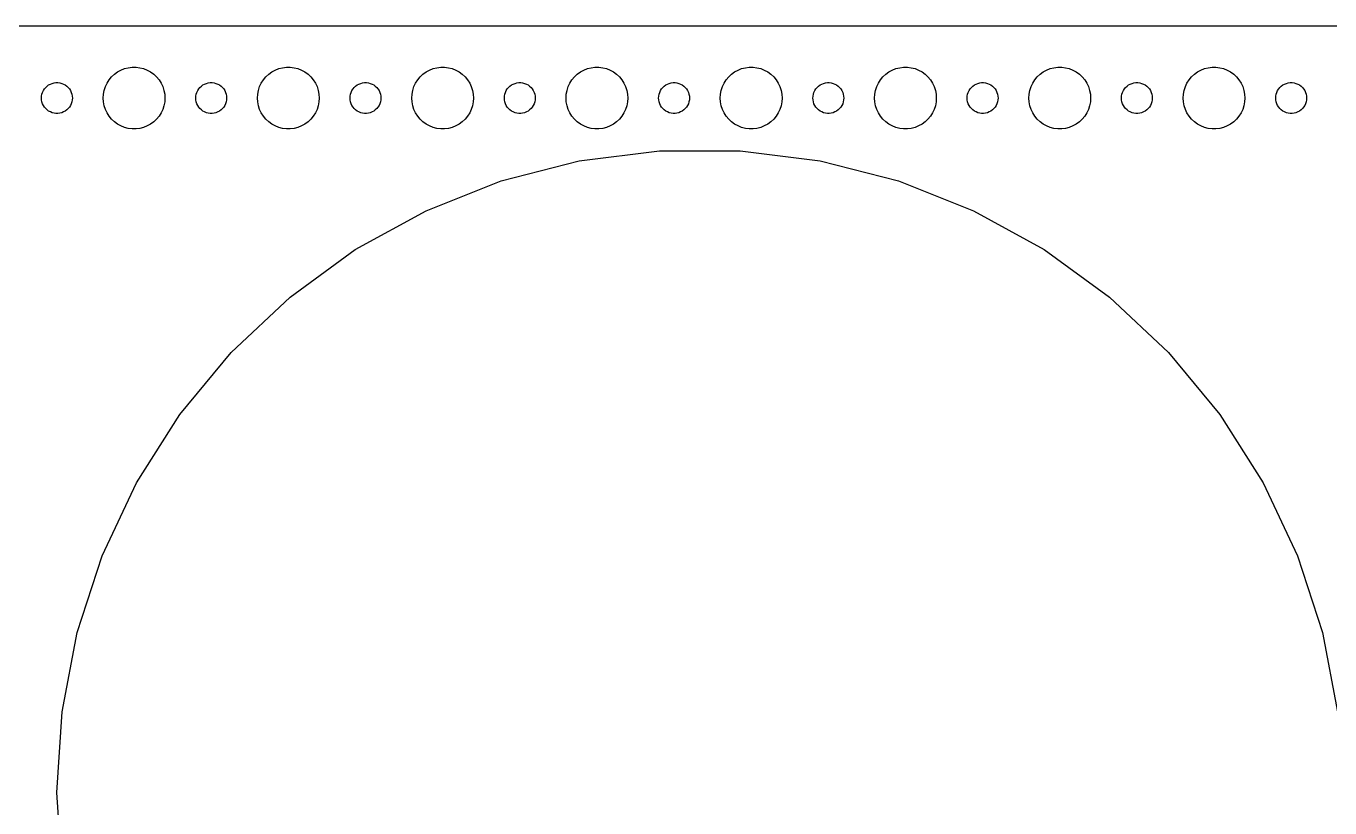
# Model space of a CAD drawing. Header units: metres. Extents: x -262 to 262, y -74 to 74.
# Drawn here: x -130.5 to -3.7, y -1.5 to 74.5 of the extents above; entities that cross this region are included whole.
import ezdxf

# ---------------------------------------------------------------- set-up
doc = ezdxf.new("R2010")
doc.units = ezdxf.units.M

msp = doc.modelspace()

# ---------------------------------------------------------------- linework, layer by layer
for p, q in [((257.314, 74.4901), (-257.314, 74.4901)), ((-122.187, 69.5536), (-121.912, 69.8115)), ((-121.912, 69.8115), (-121.607, 70.033)), ((-121.607, 70.033), (-121.277, 70.2145)), ((-121.277, 70.2145), (-120.927, 70.3532)), ((-120.927, 70.3532), (-120.562, 70.4469)), ((-120.562, 70.4469), (-120.188, 70.4941)), ((-120.188, 70.4941), (-119.812, 70.4941)), ((-119.812, 70.4941), (-119.438, 70.4469)), ((-119.438, 70.4469), (-119.073, 70.3532)), ((-119.073, 70.3532), (-118.723, 70.2145)), ((-118.723, 70.2145), (-118.393, 70.033)), ((-118.393, 70.033), (-118.088, 69.8115)), ((-118.088, 69.8115), (-117.813, 69.5536)), ((-107.187, 69.5536), (-106.912, 69.8115)), ((-106.912, 69.8115), (-106.607, 70.033)), ((-106.607, 70.033), (-106.277, 70.2145)), ((-106.277, 70.2145), (-105.927, 70.3532)), ((-105.927, 70.3532), (-105.562, 70.4469)), ((-105.562, 70.4469), (-105.188, 70.4941)), ((-105.188, 70.4941), (-104.812, 70.4941)), ((-104.812, 70.4941), (-104.438, 70.4469)), ((-104.438, 70.4469), (-104.073, 70.3532)), ((-104.073, 70.3532), (-103.723, 70.2145)), ((-103.723, 70.2145), (-103.393, 70.033)), ((-103.393, 70.033), (-103.088, 69.8115)), ((-103.088, 69.8115), (-102.813, 69.5536)), ((-92.1869, 69.5536), (-91.9123, 69.8115)), ((-91.9123, 69.8115), (-91.6075, 70.033)), ((-91.6075, 70.033), (-91.2773, 70.2145)), ((-91.2773, 70.2145), (-90.927, 70.3532)), ((-90.927, 70.3532), (-90.5621, 70.4469)), ((-90.5621, 70.4469), (-90.1884, 70.4941)), ((-90.1884, 70.4941), (-89.8116, 70.4941)), ((-89.8116, 70.4941), (-89.4379, 70.4469)), ((-89.4379, 70.4469), (-89.073, 70.3532)), ((-89.073, 70.3532), (-88.7227, 70.2145)), ((-88.7227, 70.2145), (-88.3925, 70.033)), ((-88.3925, 70.033), (-88.0877, 69.8115)), ((-88.0877, 69.8115), (-87.8131, 69.5536)), ((-77.1869, 69.5536), (-76.9123, 69.8115)), ((-76.9123, 69.8115), (-76.6075, 70.033)), ((-76.6075, 70.033), (-76.2773, 70.2145)), ((-76.2773, 70.2145), (-75.927, 70.3532)), ((-75.927, 70.3532), (-75.5621, 70.4469)), ((-75.5621, 70.4469), (-75.1884, 70.4941)), ((-75.1884, 70.4941), (-74.8116, 70.4941)), ((-74.8116, 70.4941), (-74.4379, 70.4469)), ((-74.4379, 70.4469), (-74.073, 70.3532)), ((-74.073, 70.3532), (-73.7227, 70.2145)), ((-73.7227, 70.2145), (-73.3925, 70.033)), ((-73.3925, 70.033), (-73.0877, 69.8115)), ((-73.0877, 69.8115), (-72.8131, 69.5536)), ((-62.1869, 69.5536), (-61.9123, 69.8115)), ((-61.9123, 69.8115), (-61.6075, 70.033)), ((-61.6075, 70.033), (-61.2773, 70.2145)), ((-61.2773, 70.2145), (-60.927, 70.3532)), ((-60.927, 70.3532), (-60.5621, 70.4469)), ((-60.5621, 70.4469), (-60.1884, 70.4941)), ((-60.1884, 70.4941), (-59.8116, 70.4941)), ((-59.8116, 70.4941), (-59.4379, 70.4469)), ((-59.4379, 70.4469), (-59.0729, 70.3532)), ((-59.0729, 70.3532), (-58.7227, 70.2145)), ((-58.7227, 70.2145), (-58.3925, 70.033)), ((-58.3925, 70.033), (-58.0877, 69.8115)), ((-58.0877, 69.8115), (-57.8131, 69.5536)), ((-47.1869, 69.5536), (-46.9123, 69.8115)), ((-46.9123, 69.8115), (-46.6075, 70.033)), ((-46.6075, 70.033), (-46.2773, 70.2145)), ((-46.2773, 70.2145), (-45.927, 70.3532)), ((-45.927, 70.3532), (-45.5621, 70.4469)), ((-45.5621, 70.4469), (-45.1884, 70.4941)), ((-45.1884, 70.4941), (-44.8116, 70.4941)), ((-44.8116, 70.4941), (-44.4379, 70.4469)), ((-44.4379, 70.4469), (-44.0729, 70.3532)), ((-44.0729, 70.3532), (-43.7227, 70.2145)), ((-43.7227, 70.2145), (-43.3925, 70.033)), ((-43.3925, 70.033), (-43.0877, 69.8115)), ((-43.0877, 69.8115), (-42.8131, 69.5536)), ((-32.1869, 69.5536), (-31.9123, 69.8115)), ((-31.9123, 69.8115), (-31.6075, 70.033)), ((-31.6075, 70.033), (-31.2773, 70.2145)), ((-31.2773, 70.2145), (-30.927, 70.3532)), ((-30.927, 70.3532), (-30.5621, 70.4469)), ((-30.5621, 70.4469), (-30.1884, 70.4941)), ((-30.1884, 70.4941), (-29.8116, 70.4941)), ((-29.8116, 70.4941), (-29.4379, 70.4469)), ((-29.4379, 70.4469), (-29.0729, 70.3532)), ((-29.0729, 70.3532), (-28.7227, 70.2145)), ((-28.7227, 70.2145), (-28.3925, 70.033)), ((-28.3925, 70.033), (-28.0877, 69.8115)), ((-28.0877, 69.8115), (-27.8131, 69.5536)), ((-17.1869, 69.5536), (-16.9123, 69.8115)), ((-16.9123, 69.8115), (-16.6075, 70.033)), ((-16.6075, 70.033), (-16.2773, 70.2145)), ((-16.2773, 70.2145), (-15.927, 70.3532)), ((-15.927, 70.3532), (-15.5621, 70.4469)), ((-15.5621, 70.4469), (-15.1884, 70.4941)), ((-15.1884, 70.4941), (-14.8116, 70.4941)), ((-14.8116, 70.4941), (-14.4379, 70.4469)), ((-14.4379, 70.4469), (-14.0729, 70.3532)), ((-14.0729, 70.3532), (-13.7227, 70.2145)), ((-13.7227, 70.2145), (-13.3925, 70.033)), ((-13.3925, 70.033), (-13.0877, 69.8115)), ((-13.0877, 69.8115), (-12.8131, 69.5536)), ((-128.714, 68.3817), (-128.593, 68.5268)), ((-128.593, 68.5268), (-128.456, 68.6558)), ((-128.456, 68.6558), (-128.304, 68.7665)), ((-128.304, 68.7665), (-128.139, 68.8572)), ((-128.139, 68.8572), (-127.964, 68.9266)), ((-127.964, 68.9266), (-127.781, 68.9734)), ((-127.781, 68.9734), (-127.594, 68.997)), ((-127.594, 68.997), (-127.406, 68.997)), ((-127.406, 68.997), (-127.219, 68.9734)), ((-127.219, 68.9734), (-127.036, 68.9266)), ((-127.036, 68.9266), (-126.861, 68.8572)), ((-126.861, 68.8572), (-126.696, 68.7665)), ((-126.696, 68.7665), (-126.544, 68.6558)), ((-126.544, 68.6558), (-126.407, 68.5268)), ((-126.407, 68.5268), (-126.286, 68.3817)), ((-122.906, 68.2461), (-122.789, 68.6044)), ((-122.789, 68.6044), (-122.629, 68.9453)), ((-122.629, 68.9453), (-122.427, 69.2634)), ((-122.427, 69.2634), (-122.187, 69.5536)), ((-117.813, 69.5536), (-117.573, 69.2634)), ((-117.573, 69.2634), (-117.371, 68.9453)), ((-117.371, 68.9453), (-117.211, 68.6044)), ((-117.211, 68.6044), (-117.094, 68.2461)), ((-113.714, 68.3817), (-113.593, 68.5268)), ((-113.593, 68.5268), (-113.456, 68.6558)), ((-113.456, 68.6558), (-113.304, 68.7665)), ((-113.304, 68.7665), (-113.139, 68.8572)), ((-113.139, 68.8572), (-112.964, 68.9266)), ((-112.964, 68.9266), (-112.781, 68.9734)), ((-112.781, 68.9734), (-112.594, 68.997)), ((-112.594, 68.997), (-112.406, 68.997)), ((-112.406, 68.997), (-112.219, 68.9734)), ((-112.219, 68.9734), (-112.036, 68.9266)), ((-112.036, 68.9266), (-111.861, 68.8572)), ((-111.861, 68.8572), (-111.696, 68.7665)), ((-111.696, 68.7665), (-111.544, 68.6558)), ((-111.544, 68.6558), (-111.407, 68.5268)), ((-111.407, 68.5268), (-111.286, 68.3817)), ((-107.906, 68.2461), (-107.789, 68.6044)), ((-107.789, 68.6044), (-107.629, 68.9453)), ((-107.629, 68.9453), (-107.427, 69.2634)), ((-107.427, 69.2634), (-107.187, 69.5536)), ((-102.813, 69.5536), (-102.573, 69.2634)), ((-102.573, 69.2634), (-102.371, 68.9453)), ((-102.371, 68.9453), (-102.211, 68.6044)), ((-102.211, 68.6044), (-102.094, 68.2461)), ((-98.7135, 68.3817), (-98.5934, 68.5268)), ((-98.5934, 68.5268), (-98.4561, 68.6558)), ((-98.4561, 68.6558), (-98.3037, 68.7665)), ((-98.3037, 68.7665), (-98.1387, 68.8572)), ((-98.1387, 68.8572), (-97.9635, 68.9266)), ((-97.9635, 68.9266), (-97.7811, 68.9734)), ((-97.7811, 68.9734), (-97.5942, 68.997)), ((-97.5942, 68.997), (-97.4058, 68.997)), ((-97.4058, 68.997), (-97.2189, 68.9734)), ((-97.2189, 68.9734), (-97.0365, 68.9266)), ((-97.0365, 68.9266), (-96.8613, 68.8572)), ((-96.8613, 68.8572), (-96.6963, 68.7665)), ((-96.6963, 68.7665), (-96.5439, 68.6558)), ((-96.5439, 68.6558), (-96.4065, 68.5268)), ((-96.4065, 68.5268), (-96.2865, 68.3817)), ((-92.9057, 68.2461), (-92.7893, 68.6044)), ((-92.7893, 68.6044), (-92.6289, 68.9453)), ((-92.6289, 68.9453), (-92.427, 69.2634)), ((-92.427, 69.2634), (-92.1869, 69.5536)), ((-87.8131, 69.5536), (-87.573, 69.2634)), ((-87.573, 69.2634), (-87.3711, 68.9453)), ((-87.3711, 68.9453), (-87.2107, 68.6044)), ((-87.2107, 68.6044), (-87.0943, 68.2461)), ((-83.7135, 68.3817), (-83.5934, 68.5268)), ((-83.5934, 68.5268), (-83.4561, 68.6558)), ((-83.4561, 68.6558), (-83.3037, 68.7665)), ((-83.3037, 68.7665), (-83.1387, 68.8572)), ((-83.1387, 68.8572), (-82.9635, 68.9266)), ((-82.9635, 68.9266), (-82.7811, 68.9734)), ((-82.7811, 68.9734), (-82.5942, 68.997)), ((-82.5942, 68.997), (-82.4058, 68.997)), ((-82.4058, 68.997), (-82.2189, 68.9734)), ((-82.2189, 68.9734), (-82.0365, 68.9266)), ((-82.0365, 68.9266), (-81.8613, 68.8572)), ((-81.8613, 68.8572), (-81.6963, 68.7665)), ((-81.6963, 68.7665), (-81.5439, 68.6558)), ((-81.5439, 68.6558), (-81.4065, 68.5268)), ((-81.4065, 68.5268), (-81.2865, 68.3817)), ((-77.9057, 68.2461), (-77.7893, 68.6044)), ((-77.7893, 68.6044), (-77.6289, 68.9453)), ((-77.6289, 68.9453), (-77.427, 69.2634)), ((-77.427, 69.2634), (-77.1869, 69.5536)), ((-72.8131, 69.5536), (-72.573, 69.2634)), ((-72.573, 69.2634), (-72.3711, 68.9453)), ((-72.3711, 68.9453), (-72.2107, 68.6044)), ((-72.2107, 68.6044), (-72.0943, 68.2461)), ((-68.7135, 68.3817), (-68.5934, 68.5268)), ((-68.5934, 68.5268), (-68.4561, 68.6558)), ((-68.4561, 68.6558), (-68.3037, 68.7665)), ((-68.3037, 68.7665), (-68.1387, 68.8572)), ((-68.1387, 68.8572), (-67.9635, 68.9266)), ((-67.9635, 68.9266), (-67.7811, 68.9734)), ((-67.7811, 68.9734), (-67.5942, 68.997)), ((-67.5942, 68.997), (-67.4058, 68.997)), ((-67.4058, 68.997), (-67.2189, 68.9734)), ((-67.2189, 68.9734), (-67.0365, 68.9266)), ((-67.0365, 68.9266), (-66.8613, 68.8572)), ((-66.8613, 68.8572), (-66.6963, 68.7665)), ((-66.6963, 68.7665), (-66.5439, 68.6558)), ((-66.5439, 68.6558), (-66.4065, 68.5268)), ((-66.4065, 68.5268), (-66.2865, 68.3817)), ((-62.9057, 68.2461), (-62.7893, 68.6044)), ((-62.7893, 68.6044), (-62.6289, 68.9453)), ((-62.6289, 68.9453), (-62.427, 69.2634)), ((-62.427, 69.2634), (-62.1869, 69.5536)), ((-57.8131, 69.5536), (-57.5729, 69.2634)), ((-57.5729, 69.2634), (-57.3711, 68.9453)), ((-57.3711, 68.9453), (-57.2107, 68.6044)), ((-57.2107, 68.6044), (-57.0942, 68.2461)), ((-53.7135, 68.3817), (-53.5934, 68.5268)), ((-53.5934, 68.5268), (-53.4561, 68.6558)), ((-53.4561, 68.6558), (-53.3037, 68.7665)), ((-53.3037, 68.7665), (-53.1387, 68.8572)), ((-53.1387, 68.8572), (-52.9635, 68.9266)), ((-52.9635, 68.9266), (-52.7811, 68.9734)), ((-52.7811, 68.9734), (-52.5942, 68.997)), ((-52.5942, 68.997), (-52.4058, 68.997)), ((-52.4058, 68.997), (-52.2189, 68.9734)), ((-52.2189, 68.9734), (-52.0365, 68.9266)), ((-52.0365, 68.9266), (-51.8613, 68.8572)), ((-51.8613, 68.8572), (-51.6963, 68.7665)), ((-51.6963, 68.7665), (-51.5439, 68.6558)), ((-51.5439, 68.6558), (-51.4065, 68.5268)), ((-51.4065, 68.5268), (-51.2865, 68.3817)), ((-47.9057, 68.2461), (-47.7893, 68.6044)), ((-47.7893, 68.6044), (-47.6289, 68.9453)), ((-47.6289, 68.9453), (-47.427, 69.2634)), ((-47.427, 69.2634), (-47.1869, 69.5536)), ((-42.8131, 69.5536), (-42.5729, 69.2634)), ((-42.5729, 69.2634), (-42.3711, 68.9453)), ((-42.3711, 68.9453), (-42.2107, 68.6044)), ((-42.2107, 68.6044), (-42.0942, 68.2461)), ((-38.7135, 68.3817), (-38.5934, 68.5268)), ((-38.5934, 68.5268), (-38.4561, 68.6558)), ((-38.4561, 68.6558), (-38.3037, 68.7665)), ((-38.3037, 68.7665), (-38.1387, 68.8572)), ((-38.1387, 68.8572), (-37.9635, 68.9266)), ((-37.9635, 68.9266), (-37.7811, 68.9734)), ((-37.7811, 68.9734), (-37.5942, 68.997)), ((-37.5942, 68.997), (-37.4058, 68.997)), ((-37.4058, 68.997), (-37.2189, 68.9734)), ((-37.2189, 68.9734), (-37.0365, 68.9266)), ((-37.0365, 68.9266), (-36.8613, 68.8572)), ((-36.8613, 68.8572), (-36.6963, 68.7665)), ((-36.6963, 68.7665), (-36.5439, 68.6558)), ((-36.5439, 68.6558), (-36.4065, 68.5268)), ((-36.4065, 68.5268), (-36.2865, 68.3817)), ((-32.9057, 68.2461), (-32.7893, 68.6044)), ((-32.7893, 68.6044), (-32.6289, 68.9453)), ((-32.6289, 68.9453), (-32.427, 69.2634)), ((-32.427, 69.2634), (-32.1869, 69.5536)), ((-27.8131, 69.5536), (-27.5729, 69.2634)), ((-27.5729, 69.2634), (-27.3711, 68.9453)), ((-27.3711, 68.9453), (-27.2107, 68.6044)), ((-27.2107, 68.6044), (-27.0942, 68.2461)), ((-23.7135, 68.3817), (-23.5934, 68.5268)), ((-23.5934, 68.5268), (-23.4561, 68.6558)), ((-23.4561, 68.6558), (-23.3037, 68.7665)), ((-23.3037, 68.7665), (-23.1387, 68.8572)), ((-23.1387, 68.8572), (-22.9635, 68.9266)), ((-22.9635, 68.9266), (-22.7811, 68.9734)), ((-22.7811, 68.9734), (-22.5942, 68.997)), ((-22.5942, 68.997), (-22.4058, 68.997)), ((-22.4058, 68.997), (-22.2189, 68.9734)), ((-22.2189, 68.9734), (-22.0365, 68.9266)), ((-22.0365, 68.9266), (-21.8613, 68.8572)), ((-21.8613, 68.8572), (-21.6963, 68.7665)), ((-21.6963, 68.7665), (-21.5439, 68.6558)), ((-21.5439, 68.6558), (-21.4065, 68.5268)), ((-21.4065, 68.5268), (-21.2865, 68.3817)), ((-17.9057, 68.2461), (-17.7893, 68.6044)), ((-17.7893, 68.6044), (-17.6289, 68.9453)), ((-17.6289, 68.9453), (-17.427, 69.2634)), ((-17.427, 69.2634), (-17.1869, 69.5536)), ((-12.8131, 69.5536), (-12.5729, 69.2634)), ((-12.5729, 69.2634), (-12.3711, 68.9453)), ((-12.3711, 68.9453), (-12.2107, 68.6044)), ((-12.2107, 68.6044), (-12.0942, 68.2461)), ((-8.71352, 68.3817), (-8.59344, 68.5268)), ((-8.59344, 68.5268), (-8.45613, 68.6558)), ((-8.45613, 68.6558), (-8.30373, 68.7665)), ((-8.30373, 68.7665), (-8.13866, 68.8572)), ((-8.13866, 68.8572), (-7.96352, 68.9266)), ((-7.96352, 68.9266), (-7.78107, 68.9734)), ((-7.78107, 68.9734), (-7.59418, 68.997)), ((-7.59418, 68.997), (-7.40581, 68.997)), ((-7.40581, 68.997), (-7.21892, 68.9734)), ((-7.21892, 68.9734), (-7.03647, 68.9266)), ((-7.03647, 68.9266), (-6.86133, 68.8572)), ((-6.86133, 68.8572), (-6.69626, 68.7665)), ((-6.69626, 68.7665), (-6.54385, 68.6558)), ((-6.54385, 68.6558), (-6.40654, 68.5268)), ((-6.40654, 68.5268), (-6.28647, 68.3817)), ((-129, 67.5), (-128.988, 67.688)), ((-128.988, 67.312), (-129, 67.5)), ((-128.988, 67.688), (-128.953, 67.873)), ((-128.953, 67.127), (-128.988, 67.312)), ((-128.953, 67.873), (-128.895, 68.0522)), ((-128.895, 68.0522), (-128.814, 68.2226)), ((-128.814, 68.2226), (-128.714, 68.3817)), ((-126.286, 68.3817), (-126.186, 68.2226)), ((-126.186, 68.2226), (-126.105, 68.0522)), ((-126.105, 68.0522), (-126.047, 67.873)), ((-126.047, 67.873), (-126.012, 67.688)), ((-126.012, 67.312), (-126.047, 67.127)), ((-126.012, 67.688), (-126, 67.5)), ((-126, 67.5), (-126.012, 67.312)), ((-123, 67.5), (-122.976, 67.876)), ((-122.976, 67.124), (-123, 67.5)), ((-122.976, 67.876), (-122.906, 68.2461)), ((-117.094, 68.2461), (-117.024, 67.876)), ((-117.024, 67.876), (-117, 67.5)), ((-117, 67.5), (-117.024, 67.124)), ((-114, 67.5), (-113.988, 67.688)), ((-113.988, 67.312), (-114, 67.5)), ((-113.988, 67.688), (-113.953, 67.873)), ((-113.953, 67.127), (-113.988, 67.312)), ((-113.953, 67.873), (-113.895, 68.0522)), ((-113.895, 68.0522), (-113.814, 68.2226)), ((-113.814, 68.2226), (-113.714, 68.3817)), ((-111.286, 68.3817), (-111.186, 68.2226)), ((-111.186, 68.2226), (-111.105, 68.0522)), ((-111.105, 68.0522), (-111.047, 67.873)), ((-111.047, 67.873), (-111.012, 67.688)), ((-111.012, 67.312), (-111.047, 67.127)), ((-111.012, 67.688), (-111, 67.5)), ((-111, 67.5), (-111.012, 67.312)), ((-108, 67.5), (-107.976, 67.876)), ((-107.976, 67.124), (-108, 67.5)), ((-107.976, 67.876), (-107.906, 68.2461)), ((-102.094, 68.2461), (-102.024, 67.876)), ((-102.024, 67.876), (-102, 67.5)), ((-102, 67.5), (-102.024, 67.124)), ((-99, 67.5), (-98.9882, 67.688)), ((-98.9882, 67.312), (-99, 67.5)), ((-98.9882, 67.688), (-98.9529, 67.873)), ((-98.9529, 67.127), (-98.9882, 67.312)), ((-98.9529, 67.873), (-98.8947, 68.0522)), ((-98.8947, 68.0522), (-98.8145, 68.2226)), ((-98.8145, 68.2226), (-98.7135, 68.3817)), ((-96.2865, 68.3817), (-96.1855, 68.2226)), ((-96.1855, 68.2226), (-96.1053, 68.0522)), ((-96.1053, 68.0522), (-96.0471, 67.873)), ((-96.0471, 67.873), (-96.0118, 67.688)), ((-96.0118, 67.312), (-96.0471, 67.127)), ((-96.0118, 67.688), (-96, 67.5)), ((-96, 67.5), (-96.0118, 67.312)), ((-93, 67.5), (-92.9763, 67.876)), ((-92.9763, 67.124), (-93, 67.5)), ((-92.9763, 67.876), (-92.9057, 68.2461)), ((-87.0943, 68.2461), (-87.0237, 67.876)), ((-87.0237, 67.876), (-87, 67.5)), ((-87, 67.5), (-87.0237, 67.124)), ((-84, 67.5), (-83.9882, 67.688)), ((-83.9882, 67.312), (-84, 67.5)), ((-83.9882, 67.688), (-83.9529, 67.873)), ((-83.9529, 67.127), (-83.9882, 67.312)), ((-83.9529, 67.873), (-83.8947, 68.0522)), ((-83.8947, 68.0522), (-83.8145, 68.2226)), ((-83.8145, 68.2226), (-83.7135, 68.3817)), ((-81.2865, 68.3817), (-81.1855, 68.2226)), ((-81.1855, 68.2226), (-81.1053, 68.0522)), ((-81.1053, 68.0522), (-81.0471, 67.873)), ((-81.0471, 67.873), (-81.0118, 67.688)), ((-81.0118, 67.312), (-81.0471, 67.127)), ((-81.0118, 67.688), (-81, 67.5)), ((-81, 67.5), (-81.0118, 67.312)), ((-78, 67.5), (-77.9763, 67.876)), ((-77.9763, 67.124), (-78, 67.5)), ((-77.9763, 67.876), (-77.9057, 68.2461)), ((-72.0943, 68.2461), (-72.0237, 67.876)), ((-72.0237, 67.876), (-72, 67.5)), ((-72, 67.5), (-72.0237, 67.124)), ((-69, 67.5), (-68.9882, 67.688)), ((-68.9882, 67.312), (-69, 67.5)), ((-68.9882, 67.688), (-68.9529, 67.873)), ((-68.9529, 67.127), (-68.9882, 67.312)), ((-68.9529, 67.873), (-68.8947, 68.0522)), ((-68.8947, 68.0522), (-68.8145, 68.2226)), ((-68.8145, 68.2226), (-68.7135, 68.3817)), ((-66.2865, 68.3817), (-66.1855, 68.2226)), ((-66.1855, 68.2226), (-66.1053, 68.0522)), ((-66.1053, 68.0522), (-66.0471, 67.873)), ((-66.0471, 67.873), (-66.0118, 67.688)), ((-66.0118, 67.312), (-66.0471, 67.127)), ((-66.0118, 67.688), (-66, 67.5)), ((-66, 67.5), (-66.0118, 67.312)), ((-63, 67.5), (-62.9763, 67.876)), ((-62.9763, 67.124), (-63, 67.5)), ((-62.9763, 67.876), (-62.9057, 68.2461)), ((-57.0942, 68.2461), (-57.0237, 67.876)), ((-57.0237, 67.876), (-57, 67.5)), ((-57, 67.5), (-57.0237, 67.124)), ((-54, 67.5), (-53.9882, 67.688)), ((-53.9882, 67.312), (-54, 67.5)), ((-53.9882, 67.688), (-53.9529, 67.873)), ((-53.9529, 67.127), (-53.9882, 67.312)), ((-53.9529, 67.873), (-53.8947, 68.0522)), ((-53.8947, 68.0522), (-53.8145, 68.2226)), ((-53.8145, 68.2226), (-53.7135, 68.3817)), ((-51.2865, 68.3817), (-51.1855, 68.2226)), ((-51.1855, 68.2226), (-51.1053, 68.0522)), ((-51.1053, 68.0522), (-51.0471, 67.873)), ((-51.0471, 67.873), (-51.0118, 67.688)), ((-51.0118, 67.312), (-51.0471, 67.127)), ((-51.0118, 67.688), (-51, 67.5)), ((-51, 67.5), (-51.0118, 67.312)), ((-48, 67.5), (-47.9763, 67.876)), ((-47.9763, 67.124), (-48, 67.5)), ((-47.9763, 67.876), (-47.9057, 68.2461)), ((-42.0942, 68.2461), (-42.0237, 67.876)), ((-42.0237, 67.876), (-42, 67.5)), ((-42, 67.5), (-42.0237, 67.124)), ((-39, 67.5), (-38.9882, 67.688)), ((-38.9882, 67.312), (-39, 67.5)), ((-38.9882, 67.688), (-38.9529, 67.873)), ((-38.9529, 67.127), (-38.9882, 67.312)), ((-38.9529, 67.873), (-38.8947, 68.0522)), ((-38.8947, 68.0522), (-38.8145, 68.2226)), ((-38.8145, 68.2226), (-38.7135, 68.3817)), ((-36.2865, 68.3817), (-36.1855, 68.2226)), ((-36.1855, 68.2226), (-36.1053, 68.0522)), ((-36.1053, 68.0522), (-36.0471, 67.873)), ((-36.0471, 67.873), (-36.0118, 67.688)), ((-36.0118, 67.312), (-36.0471, 67.127)), ((-36.0118, 67.688), (-36, 67.5)), ((-36, 67.5), (-36.0118, 67.312)), ((-33, 67.5), (-32.9763, 67.876)), ((-32.9763, 67.124), (-33, 67.5)), ((-32.9763, 67.876), (-32.9057, 68.2461)), ((-27.0942, 68.2461), (-27.0237, 67.876)), ((-27.0237, 67.876), (-27, 67.5)), ((-27, 67.5), (-27.0237, 67.124)), ((-24, 67.5), (-23.9882, 67.688)), ((-23.9882, 67.312), (-24, 67.5)), ((-23.9882, 67.688), (-23.9529, 67.873)), ((-23.9529, 67.127), (-23.9882, 67.312)), ((-23.9529, 67.873), (-23.8947, 68.0522)), ((-23.8947, 68.0522), (-23.8145, 68.2226)), ((-23.8145, 68.2226), (-23.7135, 68.3817)), ((-21.2865, 68.3817), (-21.1855, 68.2226)), ((-21.1855, 68.2226), (-21.1053, 68.0522)), ((-21.1053, 68.0522), (-21.0471, 67.873)), ((-21.0471, 67.873), (-21.0118, 67.688)), ((-21.0118, 67.312), (-21.0471, 67.127)), ((-21.0118, 67.688), (-21, 67.5)), ((-21, 67.5), (-21.0118, 67.312)), ((-18, 67.5), (-17.9763, 67.876)), ((-17.9763, 67.124), (-18, 67.5)), ((-17.9763, 67.876), (-17.9057, 68.2461)), ((-12.0942, 68.2461), (-12.0237, 67.876)), ((-12.0237, 67.876), (-12, 67.5)), ((-12, 67.5), (-12.0237, 67.124)), ((-9, 67.5), (-8.98816, 67.688)), ((-8.98816, 67.312), (-9, 67.5)), ((-8.98816, 67.688), (-8.95287, 67.873)), ((-8.95287, 67.127), (-8.98816, 67.312)), ((-8.95287, 67.873), (-8.89465, 68.0522)), ((-8.89465, 68.0522), (-8.81445, 68.2226)), ((-8.81445, 68.2226), (-8.71352, 68.3817)), ((-6.28647, 68.3817), (-6.18553, 68.2226)), ((-6.18553, 68.2226), (-6.10533, 68.0522)), ((-6.10533, 68.0522), (-6.04712, 67.873)), ((-6.04712, 67.873), (-6.01183, 67.688)), ((-6.01183, 67.312), (-6.04712, 67.127)), ((-6.01183, 67.688), (-6, 67.5)), ((-6, 67.5), (-6.01183, 67.312)), ((-128.895, 66.9478), (-128.953, 67.127)), ((-128.814, 66.7774), (-128.895, 66.9478)), ((-128.714, 66.6183), (-128.814, 66.7774)), ((-128.593, 66.4732), (-128.714, 66.6183)), ((-128.456, 66.3442), (-128.593, 66.4732)), ((-128.304, 66.2335), (-128.456, 66.3442)), ((-128.139, 66.1428), (-128.304, 66.2335)), ((-127.964, 66.0734), (-128.139, 66.1428)), ((-127.781, 66.0266), (-127.964, 66.0734)), ((-127.594, 66.003), (-127.781, 66.0266)), ((-127.406, 66.003), (-127.594, 66.003)), ((-127.219, 66.0266), (-127.406, 66.003)), ((-127.036, 66.0734), (-127.219, 66.0266)), ((-126.861, 66.1428), (-127.036, 66.0734)), ((-126.696, 66.2335), (-126.861, 66.1428)), ((-126.544, 66.3442), (-126.696, 66.2335)), ((-126.407, 66.4732), (-126.544, 66.3442)), ((-126.286, 66.6183), (-126.407, 66.4732)), ((-126.186, 66.7774), (-126.286, 66.6183)), ((-126.105, 66.9478), (-126.186, 66.7774)), ((-126.047, 67.127), (-126.105, 66.9478)), ((-122.906, 66.7539), (-122.976, 67.124)), ((-122.789, 66.3956), (-122.906, 66.7539)), ((-122.629, 66.0547), (-122.789, 66.3956)), ((-122.427, 65.7366), (-122.629, 66.0547)), ((-117.371, 66.0547), (-117.573, 65.7366)), ((-117.211, 66.3956), (-117.371, 66.0547)), ((-117.094, 66.7539), (-117.211, 66.3956)), ((-117.024, 67.124), (-117.094, 66.7539)), ((-113.895, 66.9478), (-113.953, 67.127)), ((-113.814, 66.7774), (-113.895, 66.9478)), ((-113.714, 66.6183), (-113.814, 66.7774)), ((-113.593, 66.4732), (-113.714, 66.6183)), ((-113.456, 66.3442), (-113.593, 66.4732)), ((-113.304, 66.2335), (-113.456, 66.3442)), ((-113.139, 66.1428), (-113.304, 66.2335)), ((-112.964, 66.0734), (-113.139, 66.1428)), ((-112.781, 66.0266), (-112.964, 66.0734)), ((-112.594, 66.003), (-112.781, 66.0266)), ((-112.406, 66.003), (-112.594, 66.003)), ((-112.219, 66.0266), (-112.406, 66.003)), ((-112.036, 66.0734), (-112.219, 66.0266)), ((-111.861, 66.1428), (-112.036, 66.0734)), ((-111.696, 66.2335), (-111.861, 66.1428)), ((-111.544, 66.3442), (-111.696, 66.2335)), ((-111.407, 66.4732), (-111.544, 66.3442)), ((-111.286, 66.6183), (-111.407, 66.4732)), ((-111.186, 66.7774), (-111.286, 66.6183)), ((-111.105, 66.9478), (-111.186, 66.7774)), ((-111.047, 67.127), (-111.105, 66.9478)), ((-107.906, 66.7539), (-107.976, 67.124)), ((-107.789, 66.3956), (-107.906, 66.7539)), ((-107.629, 66.0547), (-107.789, 66.3956)), ((-107.427, 65.7366), (-107.629, 66.0547)), ((-102.371, 66.0547), (-102.573, 65.7366)), ((-102.211, 66.3956), (-102.371, 66.0547)), ((-102.094, 66.7539), (-102.211, 66.3956)), ((-102.024, 67.124), (-102.094, 66.7539)), ((-98.8947, 66.9478), (-98.9529, 67.127)), ((-98.8145, 66.7774), (-98.8947, 66.9478)), ((-98.7135, 66.6183), (-98.8145, 66.7774)), ((-98.5934, 66.4732), (-98.7135, 66.6183)), ((-98.4561, 66.3442), (-98.5934, 66.4732)), ((-98.3037, 66.2335), (-98.4561, 66.3442)), ((-98.1387, 66.1428), (-98.3037, 66.2335)), ((-97.9635, 66.0734), (-98.1387, 66.1428)), ((-97.7811, 66.0266), (-97.9635, 66.0734)), ((-97.5942, 66.003), (-97.7811, 66.0266)), ((-97.4058, 66.003), (-97.5942, 66.003)), ((-97.2189, 66.0266), (-97.4058, 66.003)), ((-97.0365, 66.0734), (-97.2189, 66.0266)), ((-96.8613, 66.1428), (-97.0365, 66.0734)), ((-96.6963, 66.2335), (-96.8613, 66.1428)), ((-96.5439, 66.3442), (-96.6963, 66.2335)), ((-96.4065, 66.4732), (-96.5439, 66.3442)), ((-96.2865, 66.6183), (-96.4065, 66.4732)), ((-96.1855, 66.7774), (-96.2865, 66.6183)), ((-96.1053, 66.9478), (-96.1855, 66.7774)), ((-96.0471, 67.127), (-96.1053, 66.9478)), ((-92.9057, 66.7539), (-92.9763, 67.124)), ((-92.7893, 66.3956), (-92.9057, 66.7539)), ((-92.6289, 66.0547), (-92.7893, 66.3956)), ((-92.427, 65.7366), (-92.6289, 66.0547)), ((-87.3711, 66.0547), (-87.573, 65.7366)), ((-87.2107, 66.3956), (-87.3711, 66.0547)), ((-87.0943, 66.7539), (-87.2107, 66.3956)), ((-87.0237, 67.124), (-87.0943, 66.7539)), ((-83.8947, 66.9478), (-83.9529, 67.127)), ((-83.8145, 66.7774), (-83.8947, 66.9478)), ((-83.7135, 66.6183), (-83.8145, 66.7774)), ((-83.5934, 66.4732), (-83.7135, 66.6183)), ((-83.4561, 66.3442), (-83.5934, 66.4732)), ((-83.3037, 66.2335), (-83.4561, 66.3442)), ((-83.1387, 66.1428), (-83.3037, 66.2335)), ((-82.9635, 66.0734), (-83.1387, 66.1428)), ((-82.7811, 66.0266), (-82.9635, 66.0734)), ((-82.5942, 66.003), (-82.7811, 66.0266)), ((-82.4058, 66.003), (-82.5942, 66.003)), ((-82.2189, 66.0266), (-82.4058, 66.003)), ((-82.0365, 66.0734), (-82.2189, 66.0266)), ((-81.8613, 66.1428), (-82.0365, 66.0734)), ((-81.6963, 66.2335), (-81.8613, 66.1428)), ((-81.5439, 66.3442), (-81.6963, 66.2335)), ((-81.4065, 66.4732), (-81.5439, 66.3442)), ((-81.2865, 66.6183), (-81.4065, 66.4732)), ((-81.1855, 66.7774), (-81.2865, 66.6183)), ((-81.1053, 66.9478), (-81.1855, 66.7774)), ((-81.0471, 67.127), (-81.1053, 66.9478)), ((-77.9057, 66.7539), (-77.9763, 67.124)), ((-77.7893, 66.3956), (-77.9057, 66.7539)), ((-77.6289, 66.0547), (-77.7893, 66.3956)), ((-77.427, 65.7366), (-77.6289, 66.0547)), ((-72.3711, 66.0547), (-72.573, 65.7366)), ((-72.2107, 66.3956), (-72.3711, 66.0547)), ((-72.0943, 66.7539), (-72.2107, 66.3956)), ((-72.0237, 67.124), (-72.0943, 66.7539)), ((-68.8947, 66.9478), (-68.9529, 67.127)), ((-68.8145, 66.7774), (-68.8947, 66.9478)), ((-68.7135, 66.6183), (-68.8145, 66.7774)), ((-68.5934, 66.4732), (-68.7135, 66.6183)), ((-68.4561, 66.3442), (-68.5934, 66.4732)), ((-68.3037, 66.2335), (-68.4561, 66.3442)), ((-68.1387, 66.1428), (-68.3037, 66.2335)), ((-67.9635, 66.0734), (-68.1387, 66.1428)), ((-67.7811, 66.0266), (-67.9635, 66.0734)), ((-67.5942, 66.003), (-67.7811, 66.0266)), ((-67.4058, 66.003), (-67.5942, 66.003)), ((-67.2189, 66.0266), (-67.4058, 66.003)), ((-67.0365, 66.0734), (-67.2189, 66.0266)), ((-66.8613, 66.1428), (-67.0365, 66.0734)), ((-66.6963, 66.2335), (-66.8613, 66.1428)), ((-66.5439, 66.3442), (-66.6963, 66.2335)), ((-66.4065, 66.4732), (-66.5439, 66.3442)), ((-66.2865, 66.6183), (-66.4065, 66.4732)), ((-66.1855, 66.7774), (-66.2865, 66.6183)), ((-66.1053, 66.9478), (-66.1855, 66.7774)), ((-66.0471, 67.127), (-66.1053, 66.9478)), ((-62.9057, 66.7539), (-62.9763, 67.124)), ((-62.7893, 66.3956), (-62.9057, 66.7539)), ((-62.6289, 66.0547), (-62.7893, 66.3956)), ((-62.427, 65.7366), (-62.6289, 66.0547)), ((-57.3711, 66.0547), (-57.5729, 65.7366)), ((-57.2107, 66.3956), (-57.3711, 66.0547)), ((-57.0942, 66.7539), (-57.2107, 66.3956)), ((-57.0237, 67.124), (-57.0942, 66.7539)), ((-53.8947, 66.9478), (-53.9529, 67.127)), ((-53.8145, 66.7774), (-53.8947, 66.9478)), ((-53.7135, 66.6183), (-53.8145, 66.7774)), ((-53.5934, 66.4732), (-53.7135, 66.6183)), ((-53.4561, 66.3442), (-53.5934, 66.4732)), ((-53.3037, 66.2335), (-53.4561, 66.3442)), ((-53.1387, 66.1428), (-53.3037, 66.2335)), ((-52.9635, 66.0734), (-53.1387, 66.1428)), ((-52.7811, 66.0266), (-52.9635, 66.0734)), ((-52.5942, 66.003), (-52.7811, 66.0266)), ((-52.4058, 66.003), (-52.5942, 66.003)), ((-52.2189, 66.0266), (-52.4058, 66.003)), ((-52.0365, 66.0734), (-52.2189, 66.0266)), ((-51.8613, 66.1428), (-52.0365, 66.0734)), ((-51.6963, 66.2335), (-51.8613, 66.1428)), ((-51.5439, 66.3442), (-51.6963, 66.2335)), ((-51.4065, 66.4732), (-51.5439, 66.3442)), ((-51.2865, 66.6183), (-51.4065, 66.4732)), ((-51.1855, 66.7774), (-51.2865, 66.6183)), ((-51.1053, 66.9478), (-51.1855, 66.7774)), ((-51.0471, 67.127), (-51.1053, 66.9478)), ((-47.9057, 66.7539), (-47.9763, 67.124)), ((-47.7893, 66.3956), (-47.9057, 66.7539)), ((-47.6289, 66.0547), (-47.7893, 66.3956)), ((-47.427, 65.7366), (-47.6289, 66.0547)), ((-42.3711, 66.0547), (-42.5729, 65.7366)), ((-42.2107, 66.3956), (-42.3711, 66.0547)), ((-42.0942, 66.7539), (-42.2107, 66.3956)), ((-42.0237, 67.124), (-42.0942, 66.7539)), ((-38.8947, 66.9478), (-38.9529, 67.127)), ((-38.8145, 66.7774), (-38.8947, 66.9478)), ((-38.7135, 66.6183), (-38.8145, 66.7774)), ((-38.5934, 66.4732), (-38.7135, 66.6183)), ((-38.4561, 66.3442), (-38.5934, 66.4732)), ((-38.3037, 66.2335), (-38.4561, 66.3442)), ((-38.1387, 66.1428), (-38.3037, 66.2335)), ((-37.9635, 66.0734), (-38.1387, 66.1428)), ((-37.7811, 66.0266), (-37.9635, 66.0734)), ((-37.5942, 66.003), (-37.7811, 66.0266)), ((-37.4058, 66.003), (-37.5942, 66.003)), ((-37.2189, 66.0266), (-37.4058, 66.003)), ((-37.0365, 66.0734), (-37.2189, 66.0266)), ((-36.8613, 66.1428), (-37.0365, 66.0734)), ((-36.6963, 66.2335), (-36.8613, 66.1428)), ((-36.5439, 66.3442), (-36.6963, 66.2335)), ((-36.4065, 66.4732), (-36.5439, 66.3442)), ((-36.2865, 66.6183), (-36.4065, 66.4732)), ((-36.1855, 66.7774), (-36.2865, 66.6183)), ((-36.1053, 66.9478), (-36.1855, 66.7774)), ((-36.0471, 67.127), (-36.1053, 66.9478)), ((-32.9057, 66.7539), (-32.9763, 67.124)), ((-32.7893, 66.3956), (-32.9057, 66.7539)), ((-32.6289, 66.0547), (-32.7893, 66.3956)), ((-32.427, 65.7366), (-32.6289, 66.0547)), ((-27.3711, 66.0547), (-27.5729, 65.7366)), ((-27.2107, 66.3956), (-27.3711, 66.0547)), ((-27.0942, 66.7539), (-27.2107, 66.3956)), ((-27.0237, 67.124), (-27.0942, 66.7539)), ((-23.8947, 66.9478), (-23.9529, 67.127)), ((-23.8145, 66.7774), (-23.8947, 66.9478)), ((-23.7135, 66.6183), (-23.8145, 66.7774)), ((-23.5934, 66.4732), (-23.7135, 66.6183)), ((-23.4561, 66.3442), (-23.5934, 66.4732)), ((-23.3037, 66.2335), (-23.4561, 66.3442)), ((-23.1387, 66.1428), (-23.3037, 66.2335)), ((-22.9635, 66.0734), (-23.1387, 66.1428)), ((-22.7811, 66.0266), (-22.9635, 66.0734)), ((-22.5942, 66.003), (-22.7811, 66.0266)), ((-22.4058, 66.003), (-22.5942, 66.003)), ((-22.2189, 66.0266), (-22.4058, 66.003)), ((-22.0365, 66.0734), (-22.2189, 66.0266)), ((-21.8613, 66.1428), (-22.0365, 66.0734)), ((-21.6963, 66.2335), (-21.8613, 66.1428)), ((-21.5439, 66.3442), (-21.6963, 66.2335)), ((-21.4065, 66.4732), (-21.5439, 66.3442)), ((-21.2865, 66.6183), (-21.4065, 66.4732)), ((-21.1855, 66.7774), (-21.2865, 66.6183)), ((-21.1053, 66.9478), (-21.1855, 66.7774)), ((-21.0471, 67.127), (-21.1053, 66.9478)), ((-17.9057, 66.7539), (-17.9763, 67.124)), ((-17.7893, 66.3956), (-17.9057, 66.7539)), ((-17.6289, 66.0547), (-17.7893, 66.3956)), ((-17.427, 65.7366), (-17.6289, 66.0547)), ((-12.3711, 66.0547), (-12.5729, 65.7366)), ((-12.2107, 66.3956), (-12.3711, 66.0547)), ((-12.0942, 66.7539), (-12.2107, 66.3956)), ((-12.0237, 67.124), (-12.0942, 66.7539)), ((-8.89465, 66.9478), (-8.95287, 67.127)), ((-8.81445, 66.7774), (-8.89465, 66.9478)), ((-8.71352, 66.6183), (-8.81445, 66.7774)), ((-8.59344, 66.4732), (-8.71352, 66.6183)), ((-8.45613, 66.3442), (-8.59344, 66.4732)), ((-8.30373, 66.2335), (-8.45613, 66.3442)), ((-8.13866, 66.1428), (-8.30373, 66.2335)), ((-7.96352, 66.0734), (-8.13866, 66.1428)), ((-7.78107, 66.0266), (-7.96352, 66.0734)), ((-7.59418, 66.003), (-7.78107, 66.0266)), ((-7.40581, 66.003), (-7.59418, 66.003)), ((-7.21892, 66.0266), (-7.40581, 66.003)), ((-7.03647, 66.0734), (-7.21892, 66.0266)), ((-6.86133, 66.1428), (-7.03647, 66.0734)), ((-6.69626, 66.2335), (-6.86133, 66.1428)), ((-6.54385, 66.3442), (-6.69626, 66.2335)), ((-6.40654, 66.4732), (-6.54385, 66.3442)), ((-6.28647, 66.6183), (-6.40654, 66.4732)), ((-6.18553, 66.7774), (-6.28647, 66.6183)), ((-6.10533, 66.9478), (-6.18553, 66.7774)), ((-6.04712, 67.127), (-6.10533, 66.9478)), ((-122.187, 65.4464), (-122.427, 65.7366)), ((-121.912, 65.1885), (-122.187, 65.4464)), ((-121.607, 64.967), (-121.912, 65.1885)), ((-121.277, 64.7855), (-121.607, 64.967)), ((-120.927, 64.6468), (-121.277, 64.7855)), ((-118.723, 64.7855), (-119.073, 64.6468)), ((-118.393, 64.967), (-118.723, 64.7855)), ((-118.088, 65.1885), (-118.393, 64.967)), ((-117.813, 65.4464), (-118.088, 65.1885)), ((-117.573, 65.7366), (-117.813, 65.4464)), ((-107.187, 65.4464), (-107.427, 65.7366)), ((-106.912, 65.1885), (-107.187, 65.4464)), ((-106.607, 64.967), (-106.912, 65.1885)), ((-106.277, 64.7855), (-106.607, 64.967)), ((-105.927, 64.6468), (-106.277, 64.7855)), ((-103.723, 64.7855), (-104.073, 64.6468)), ((-103.393, 64.967), (-103.723, 64.7855)), ((-103.088, 65.1885), (-103.393, 64.967)), ((-102.813, 65.4464), (-103.088, 65.1885)), ((-102.573, 65.7366), (-102.813, 65.4464)), ((-92.1869, 65.4464), (-92.427, 65.7366)), ((-91.9123, 65.1885), (-92.1869, 65.4464)), ((-91.6075, 64.967), (-91.9123, 65.1885)), ((-91.2773, 64.7855), (-91.6075, 64.967)), ((-90.927, 64.6468), (-91.2773, 64.7855)), ((-88.7227, 64.7855), (-89.073, 64.6468)), ((-88.3925, 64.967), (-88.7227, 64.7855)), ((-88.0877, 65.1885), (-88.3925, 64.967)), ((-87.8131, 65.4464), (-88.0877, 65.1885)), ((-87.573, 65.7366), (-87.8131, 65.4464)), ((-77.1869, 65.4464), (-77.427, 65.7366)), ((-76.9123, 65.1885), (-77.1869, 65.4464)), ((-76.6075, 64.967), (-76.9123, 65.1885)), ((-76.2773, 64.7855), (-76.6075, 64.967)), ((-75.927, 64.6468), (-76.2773, 64.7855)), ((-73.7227, 64.7855), (-74.073, 64.6468)), ((-73.3925, 64.967), (-73.7227, 64.7855)), ((-73.0877, 65.1885), (-73.3925, 64.967)), ((-72.8131, 65.4464), (-73.0877, 65.1885)), ((-72.573, 65.7366), (-72.8131, 65.4464)), ((-62.1869, 65.4464), (-62.427, 65.7366)), ((-61.9123, 65.1885), (-62.1869, 65.4464)), ((-61.6075, 64.967), (-61.9123, 65.1885)), ((-61.2773, 64.7855), (-61.6075, 64.967)), ((-60.927, 64.6468), (-61.2773, 64.7855)), ((-58.7227, 64.7855), (-59.0729, 64.6468)), ((-58.3925, 64.967), (-58.7227, 64.7855)), ((-58.0877, 65.1885), (-58.3925, 64.967)), ((-57.8131, 65.4464), (-58.0877, 65.1885)), ((-57.5729, 65.7366), (-57.8131, 65.4464)), ((-47.1869, 65.4464), (-47.427, 65.7366)), ((-46.9123, 65.1885), (-47.1869, 65.4464)), ((-46.6075, 64.967), (-46.9123, 65.1885)), ((-46.2773, 64.7855), (-46.6075, 64.967)), ((-45.927, 64.6468), (-46.2773, 64.7855)), ((-43.7227, 64.7855), (-44.0729, 64.6468)), ((-43.3925, 64.967), (-43.7227, 64.7855)), ((-43.0877, 65.1885), (-43.3925, 64.967)), ((-42.8131, 65.4464), (-43.0877, 65.1885)), ((-42.5729, 65.7366), (-42.8131, 65.4464)), ((-32.1869, 65.4464), (-32.427, 65.7366)), ((-31.9123, 65.1885), (-32.1869, 65.4464)), ((-31.6075, 64.967), (-31.9123, 65.1885)), ((-31.2773, 64.7855), (-31.6075, 64.967)), ((-30.927, 64.6468), (-31.2773, 64.7855)), ((-28.7227, 64.7855), (-29.0729, 64.6468)), ((-28.3925, 64.967), (-28.7227, 64.7855)), ((-28.0877, 65.1885), (-28.3925, 64.967)), ((-27.8131, 65.4464), (-28.0877, 65.1885)), ((-27.5729, 65.7366), (-27.8131, 65.4464)), ((-17.1869, 65.4464), (-17.427, 65.7366)), ((-16.9123, 65.1885), (-17.1869, 65.4464)), ((-16.6075, 64.967), (-16.9123, 65.1885)), ((-16.2773, 64.7855), (-16.6075, 64.967)), ((-15.927, 64.6468), (-16.2773, 64.7855)), ((-13.7227, 64.7855), (-14.0729, 64.6468)), ((-13.3925, 64.967), (-13.7227, 64.7855)), ((-13.0877, 65.1885), (-13.3925, 64.967)), ((-12.8131, 65.4464), (-13.0877, 65.1885)), ((-12.5729, 65.7366), (-12.8131, 65.4464)), ((-120.562, 64.5531), (-120.927, 64.6468)), ((-120.188, 64.5059), (-120.562, 64.5531)), ((-119.812, 64.5059), (-120.188, 64.5059)), ((-119.438, 64.5531), (-119.812, 64.5059)), ((-119.073, 64.6468), (-119.438, 64.5531)), ((-105.562, 64.5531), (-105.927, 64.6468)), ((-105.188, 64.5059), (-105.562, 64.5531)), ((-104.812, 64.5059), (-105.188, 64.5059)), ((-104.438, 64.5531), (-104.812, 64.5059)), ((-104.073, 64.6468), (-104.438, 64.5531)), ((-90.5621, 64.5531), (-90.927, 64.6468)), ((-90.1884, 64.5059), (-90.5621, 64.5531)), ((-89.8116, 64.5059), (-90.1884, 64.5059)), ((-89.4379, 64.5531), (-89.8116, 64.5059)), ((-89.073, 64.6468), (-89.4379, 64.5531)), ((-75.5621, 64.5531), (-75.927, 64.6468)), ((-75.1884, 64.5059), (-75.5621, 64.5531)), ((-74.8116, 64.5059), (-75.1884, 64.5059)), ((-74.4379, 64.5531), (-74.8116, 64.5059)), ((-74.073, 64.6468), (-74.4379, 64.5531)), ((-60.5621, 64.5531), (-60.927, 64.6468)), ((-60.1884, 64.5059), (-60.5621, 64.5531)), ((-59.8116, 64.5059), (-60.1884, 64.5059)), ((-59.4379, 64.5531), (-59.8116, 64.5059)), ((-59.0729, 64.6468), (-59.4379, 64.5531)), ((-45.5621, 64.5531), (-45.927, 64.6468)), ((-45.1884, 64.5059), (-45.5621, 64.5531)), ((-44.8116, 64.5059), (-45.1884, 64.5059)), ((-44.4379, 64.5531), (-44.8116, 64.5059)), ((-44.0729, 64.6468), (-44.4379, 64.5531)), ((-30.5621, 64.5531), (-30.927, 64.6468)), ((-30.1884, 64.5059), (-30.5621, 64.5531)), ((-29.8116, 64.5059), (-30.1884, 64.5059)), ((-29.4379, 64.5531), (-29.8116, 64.5059)), ((-29.0729, 64.6468), (-29.4379, 64.5531)), ((-15.5621, 64.5531), (-15.927, 64.6468)), ((-15.1884, 64.5059), (-15.5621, 64.5531)), ((-14.8116, 64.5059), (-15.1884, 64.5059)), ((-14.4379, 64.5531), (-14.8116, 64.5059)), ((-14.0729, 64.6468), (-14.4379, 64.5531)), ((-76.7113, 61.3929), (-68.9244, 62.3767)), ((-68.9244, 62.3767), (-61.0756, 62.3767)), ((-61.0756, 62.3767), (-53.2887, 61.3929)), ((-84.3136, 59.441), (-76.7113, 61.3929)), ((-53.2887, 61.3929), (-45.6864, 59.441)), ((-91.6112, 56.5517), (-84.3136, 59.441)), ((-45.6864, 59.441), (-38.3888, 56.5517)), ((-98.4892, 52.7705), (-91.6112, 56.5517)), ((-38.3888, 56.5517), (-31.5108, 52.7705)), ((-104.839, 48.1571), (-98.4892, 52.7705)), ((-31.5108, 52.7705), (-25.161, 48.1571)), ((-110.561, 42.7842), (-104.839, 48.1571)), ((-25.161, 48.1571), (-19.4395, 42.7842)), ((-115.564, 36.7366), (-110.561, 42.7842)), ((-19.4395, 42.7842), (-14.4364, 36.7366)), ((-119.769, 30.1096), (-115.564, 36.7366)), ((-14.4364, 36.7366), (-10.2308, 30.1096)), ((-123.111, 23.0078), (-119.769, 30.1096)), ((-10.2308, 30.1096), (-6.88896, 23.0078)), ((-125.536, 15.5431), (-123.111, 23.0078)), ((-6.88896, 23.0078), (-4.46355, 15.5431)), ((-127.007, 7.83331), (-125.536, 15.5431)), ((-4.46355, 15.5431), (-2.99283, 7.83331)), ((-127.5, 0), (-127.007, 7.83331)), ((-127.007, -7.83331), (-127.5, 0))]:
    msp.add_line(p, q)

doc.saveas('drawing.dxf')
